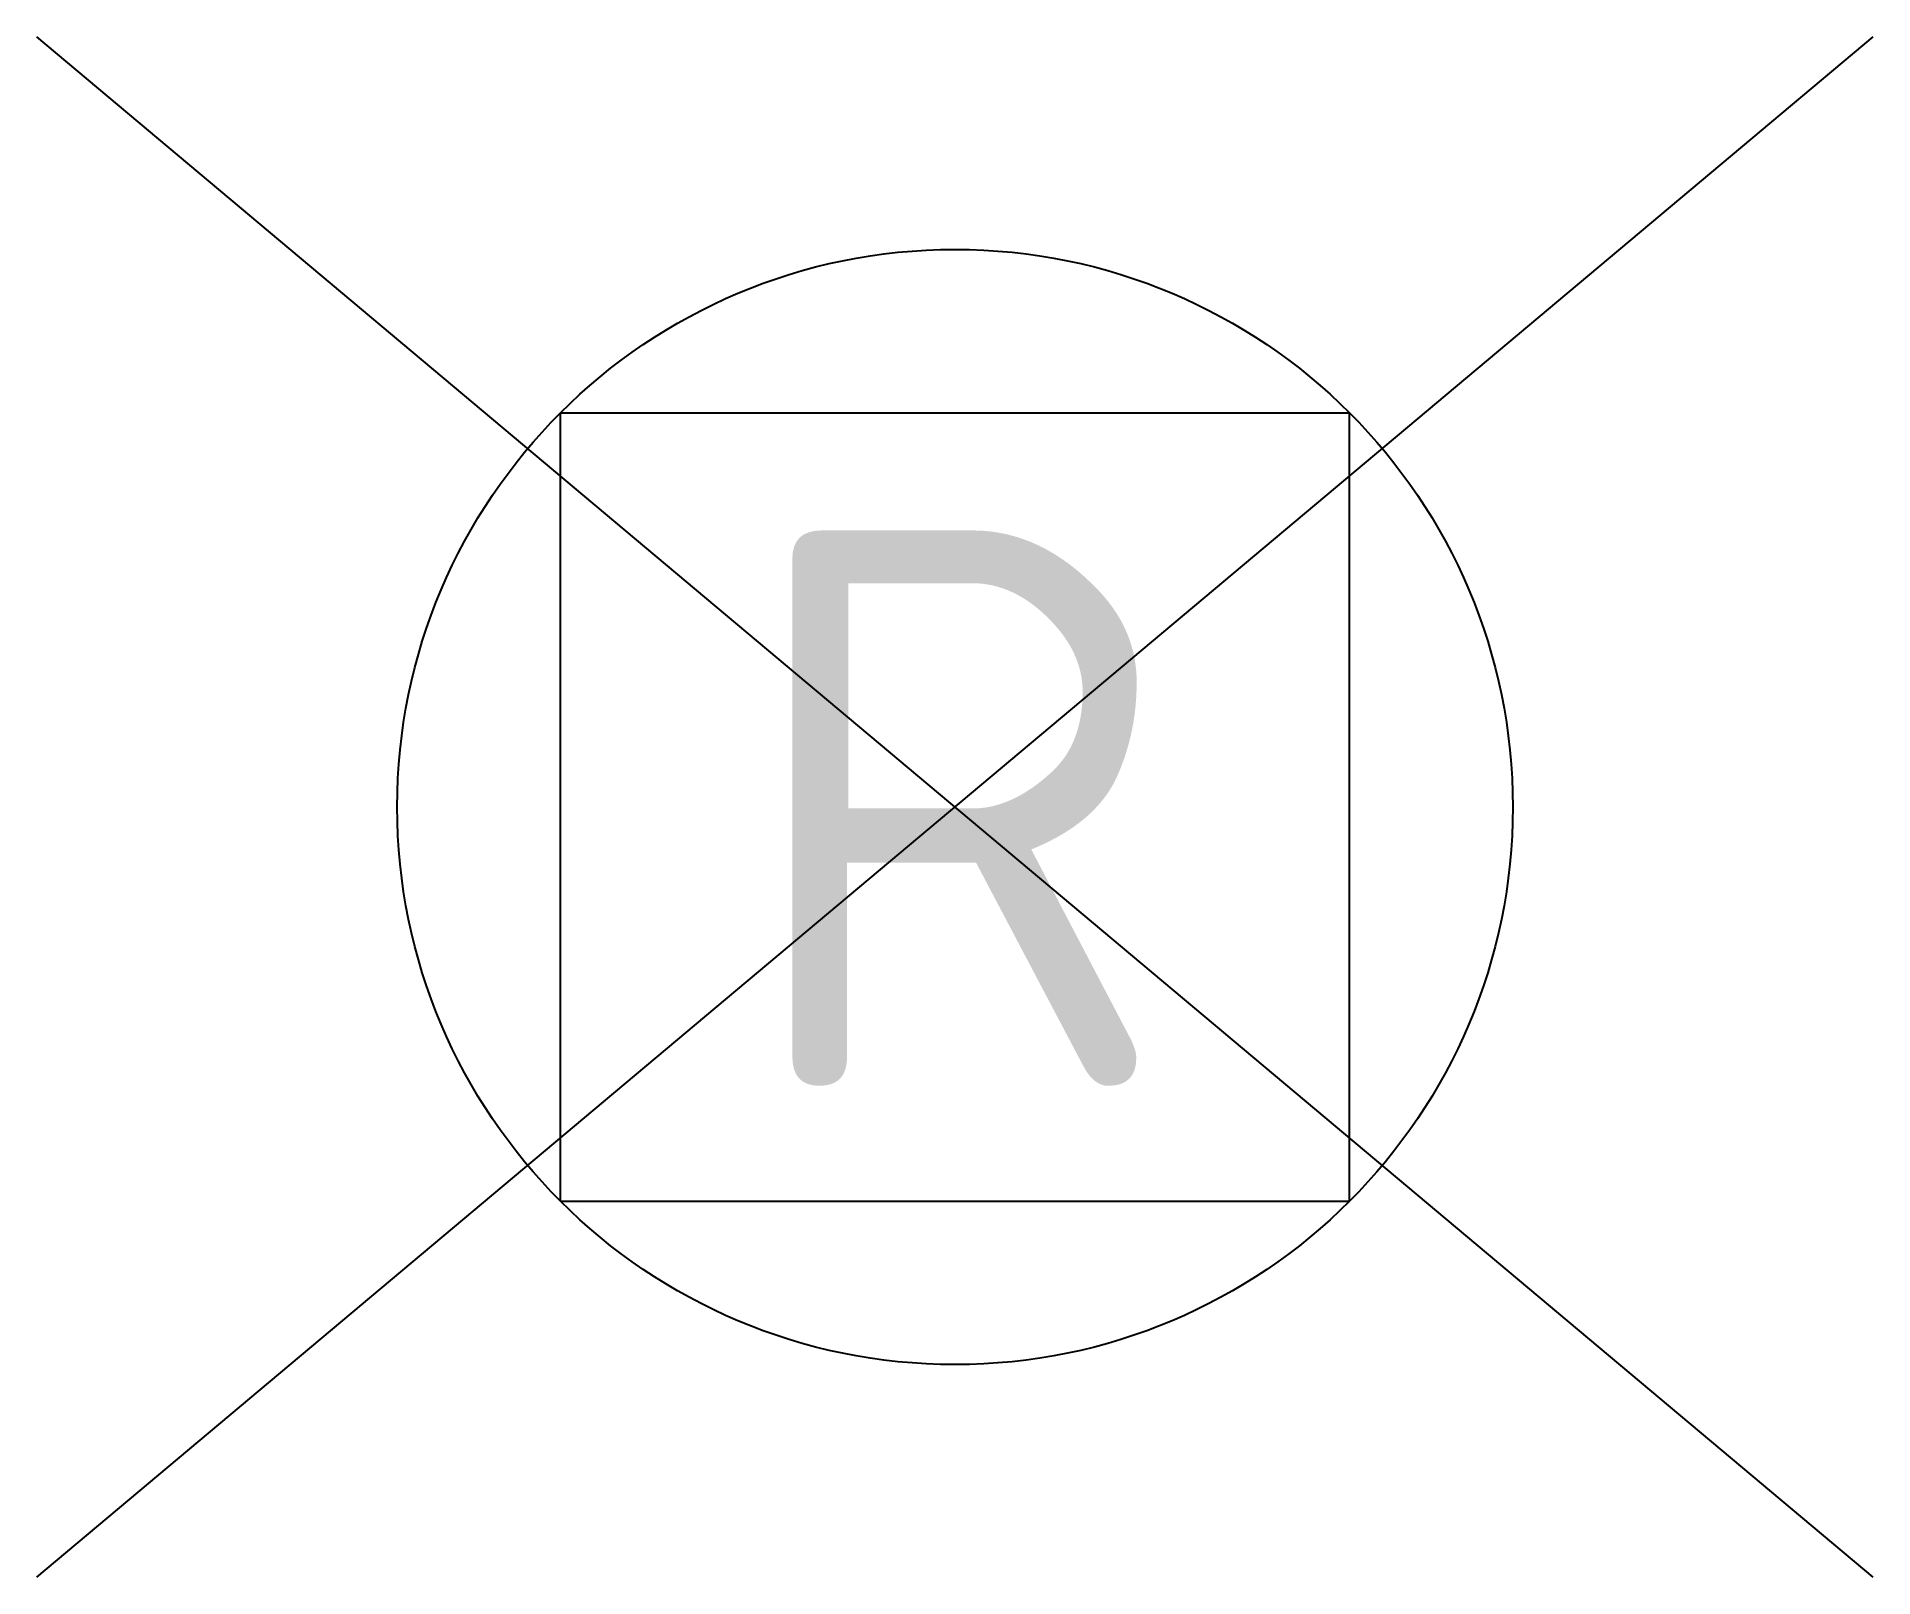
# Model space of a CAD drawing. Extents: x -0.453 to 0.453, y -0.38 to 0.38.
import ezdxf
from ezdxf.enums import TextEntityAlignment as Align

# ---------------------------------------------------------------- set-up
doc = ezdxf.new("R2010")
doc.units = 0
doc.header["$LTSCALE"] = 0.2
doc.styles.add('NLCS-ISO', font='NLCS-ISO.ttf')

msp = doc.modelspace()

# ---------------------------------------------------------------- linework, layer by layer
at = {"color": 0}
for p, q in [((-0.45272, -0.37988), (0.45272, 0.37988)), ((0.45272, -0.37988), (-0.45272, 0.37988))]:
    msp.add_line(p, q, dxfattribs=at)
for p, q in [((-0.19443, 0.19442), (0.19442, 0.19442)), ((-0.19443, -0.19443), (-0.19443, 0.19442)), ((0.19442, -0.19443), (0.19442, 0.19442)), ((-0.19443, -0.19443), (0.19442, -0.19443))]:
    msp.add_line(p, q)
msp.add_circle((0, 0), 0.275)

# ---------------------------------------------------------------- texts
at = {"style": 'NLCS-ISO'}
msp.add_text('R', height=0.275, dxfattribs=at).set_placement((0, 0), align=Align.MIDDLE_CENTER)

doc.saveas('drawing.dxf')
